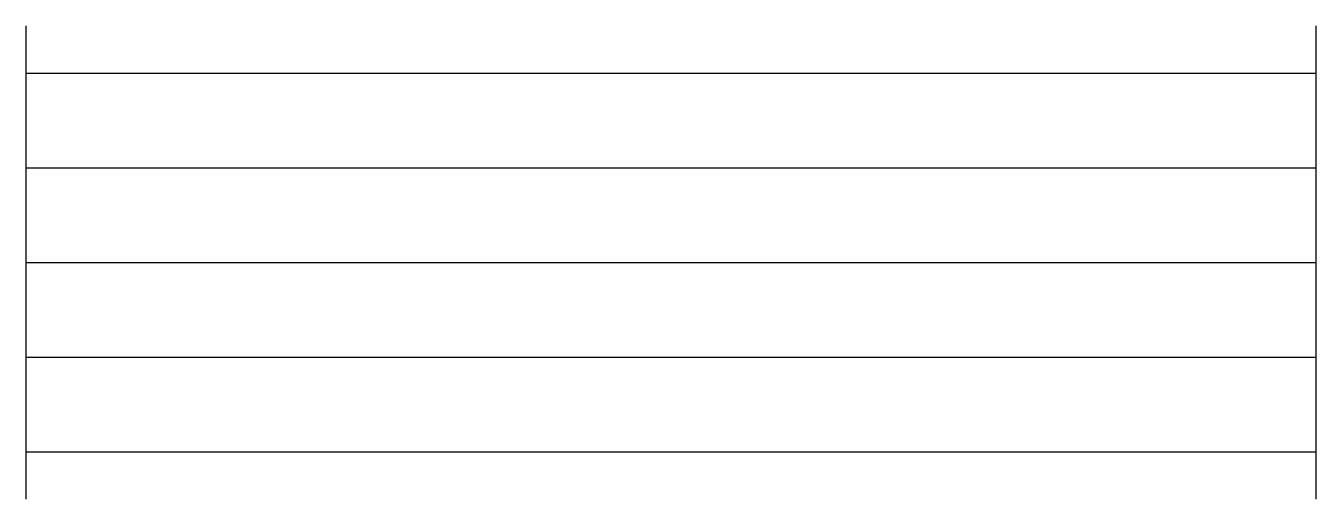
# Model space of a CAD drawing. Header units: centimetres. Extents: x 404191.4 to 404215.9, y 1009782.2 to 1009791.2.
import ezdxf

# ---------------------------------------------------------------- set-up
doc = ezdxf.new("R2010")
doc.units = ezdxf.units.CM
doc.header["$MEASUREMENT"] = 0
doc.layers.add('3', color=3, linetype='CONTINUOUS')
doc.layers.add('LUOI', color=7, linetype='CONTINUOUS')

msp = doc.modelspace()

# ---------------------------------------------------------------- linework, layer by layer
at = {"layer": '3'}
for p, q in [((404191.394, 1009790.279), (404215.934, 1009790.279)), ((404191.394, 1009788.479), (404215.934, 1009788.479)), ((404191.394, 1009786.679), (404215.934, 1009786.679)), ((404191.394, 1009784.879), (404215.934, 1009784.879)), ((404191.394, 1009783.079), (404215.934, 1009783.079))]:
    msp.add_line(p, q, dxfattribs=at)
at = {"layer": 'LUOI'}
for p, q in [((404191.394, 1009791.179), (404191.394, 1009782.179)), ((404215.934, 1009782.179), (404215.934, 1009791.179))]:
    msp.add_line(p, q, dxfattribs=at)

doc.saveas('drawing.dxf')
